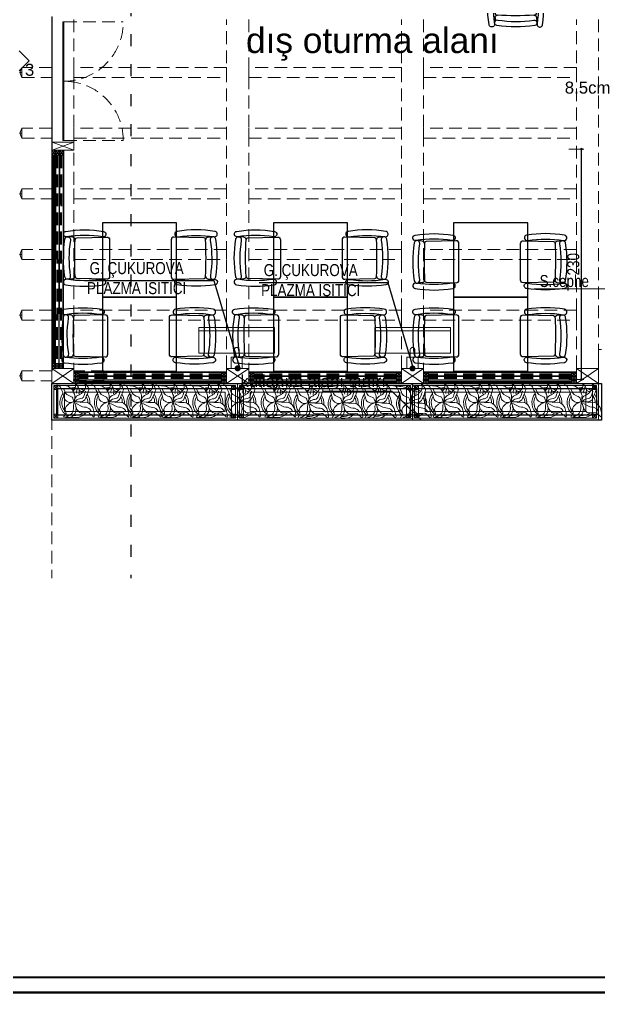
# Model space of a CAD drawing. Header units: millimetres. Extents: x 54215 to 67697, y 23496 to 56611.
# Drawn here: x 55730 to 56308, y 44051 to 45023 of the extents above; entities that cross this region are included whole.
import ezdxf

# ---------------------------------------------------------------- set-up
doc = ezdxf.new("R2010")
doc.units = ezdxf.units.MM
doc.linetypes.add('ACAD_ISO03W100', pattern=[30, 12, -18])
doc.linetypes.add('DASHED', pattern=[19.05, 12.7, -6.35])
for name, color, linetype, lineweight in [('- 0.20', 41, 'Continuous', 20), ('- 0.25', 43, 'Continuous', 25), ('b_ince', 87, 'Continuous', 15), ('no3_cam kesit arka', 141, 'Continuous', 18), ('no3_duvar kaplama', 8, 'Continuous', 0), ('no3_elektrik işaretleri', 10, 'Continuous', 0), ('no3_kutu profil gorunus', 8, 'Continuous', 0), ('no3_kutuprofil kesit', 74, 'Continuous', 18), ('no3_yazı sıhhi tesisat', 172, 'Continuous', 0), ('no3_yazı tefriş', 152, 'Continuous', 0), ('no3_ölçü tefriş', 252, 'Continuous', 0), ('t_tefriş', 206, 'Continuous', 30), ('ölçü', 4, 'Continuous', 13)]:
    doc.layers.add(name, color=color, linetype=linetype, lineweight=lineweight)
doc.layers.add('0 rölöve', color=7, linetype='Continuous', true_color=0xf1380e)
doc.layers.add('SIH', color=4, linetype='Continuous')
doc.styles.add('olcu', font='arial.ttf', dxfattribs={"width": 0.8})
doc.styles.get("Standard").update_dxf_attribs({"font": 'arial.ttf'})
doc.styles.add('YAZI', font='arial.ttf', dxfattribs={"width": 0.8, "height": 0.6})
doc.dimstyles.new('tufan', dxfattribs={"dimtxt": 12, "dimasz": 0.5, "dimexe": 1.25, "dimexo": 0.625, "dimgap": 2, "dimtad": 1, "dimdec": 0, "dimzin": 1, "dimtxsty": 'olcu', "dimblk1": 'sol', "dimblk2": 'sag', "dimsah": 1, "dimcen": 0, "dimse1": 1, "dimse2": 1, "dimclrd": 256, "dimclrt": 256, "dimadec": 0, "dimazin": 0, "dimtfac": 1, "dimtdec": 0, "dimtix": 1, "dimtmove": 0, "dimatfit": 2, "dimldrblk": 'NONE', "dimfxl": 1.25, "dimarcsym": 0})

# ---------------------------------------------------------------- blocks, each defined once
blk = doc.blocks.new('K-BKLEME')
for p, q in [((-25.7, 45.2), (-26.1, 50.8)), ((25.5, 45.3), (26, 50.9)), ((-25.1, 40.5), (-26, 3.5)), ((26, 3.5), (25, 40.6)), ((-22.5, 0), (22.5, 0))]:
    blk.add_line(p, q)
for points in [[(-26.2, 8.5, -0.077504), (-26.3, 53, 1), (-33, 54, 0.077504), (-33, 7.4, 1)], [(-22.3, 48.3, -0.077504), (22.2, 48.4, 1), (23.2, 55.1, 0.077504), (-23.4, 55.1, 1)], [(26.2, 8.6, 0.077504), (26.1, 53.1, -1), (32.9, 54.1, -0.077504), (32.9, 7.5, -1)]]:
    blk.add_lwpolyline(points, format="xyb", close=True)
for centre, radius, start, end in [((-22.7, 45.5), 3, 184.6945, 272.6484), ((-23.1, 40.4), 2, 92.7197, 178.6168), ((0.1, -459.8), 502.8, 87.4515, 92.6484), ((22.5, 45.5), 3, 267.5228, 355.4767), ((23, 40.5), 2, 1.5543, 87.4515), ((-22.5, 3.5), 3.5, 180.0856, 270.0856), ((22.5, 3.5), 3.5, 270.0856, 0.0856)]:
    blk.add_arc(centre, radius, start, end)
blk = doc.blocks.new('cicek9')
at = {"linetype": 'Continuous'}
for p, q in [((-0.262, 0.141), (-0.271, 0.123)), ((-0.262, 0.123), (-0.262, 0.141)), ((-0.271, 0.123), (-0.274, 0.106)), ((-0.274, 0.106), (-0.274, 0.07)), ((-0.274, 0.07), (-0.271, 0.052)), ((-0.271, 0.052), (-0.262, 0.035)), ((-0.256, 0.106), (-0.262, 0.123)), ((-0.262, 0.035), (-0.244, 0.023)), ((-0.241, 0.085), (-0.256, 0.106)), ((-0.244, 0.023), (-0.226, 0.008)), ((-0.22, 0.073), (-0.241, 0.085)), ((-0.226, 0.008), (-0.209, -0.004)), ((-0.203, 0.067), (-0.22, 0.073)), ((-0.185, 0.064), (-0.203, 0.067)), ((-0.164, 0.058), (-0.185, 0.064)), ((-0.147, 0.052), (-0.164, 0.058)), ((-0.129, 0.055), (-0.147, 0.052)), ((-0.111, 0.055), (-0.129, 0.055)), ((-0.09, 0.058), (-0.111, 0.055)), ((-0.07, 0.058), (-0.09, 0.058)), ((-0.079, -0.042), (-0.008, 0.005)), ((-0.052, 0.055), (-0.07, 0.058)), ((-0.034, 0.044), (-0.052, 0.055)), ((-0.016, 0.029), (-0.034, 0.044)), ((-0.002, 0.011), (-0.016, 0.029)), ((-0.008, 0.005), (-0.002, 0.008)), ((-0.209, -0.004), (-0.191, -0.013)), ((-0.191, -0.013), (-0.155, -0.036)), ((-0.155, -0.036), (-0.135, -0.048)), ((-0.135, -0.048), (-0.096, -0.048)), ((-0.096, -0.048), (-0.079, -0.042))]:
    blk.add_line(p, q, dxfattribs=at)
for points in [[(-0.002, 0.008), (-0.011, 0.026), (-0.04, 0.061), (-0.055, 0.082), (-0.061, 0.1), (-0.064, 0.117), (-0.07, 0.135), (-0.07, 0.153), (-0.073, 0.171), (-0.067, 0.206), (-0.058, 0.224), (-0.052, 0.241), (-0.016, 0.277), (0.001, 0.289), (0.019, 0.304), (0.022, 0.306)], [(0.022, 0.306), (0.04, 0.321), (0.043, 0.324)], [(0.028, 0.026), (0.046, 0.035), (0.063, 0.047), (0.075, 0.067), (0.084, 0.085), (0.09, 0.103), (0.09, 0.12), (0.078, 0.156), (0.069, 0.174), (0.066, 0.191), (0.057, 0.209), (0.052, 0.244), (0.046, 0.262), (0.04, 0.298), (0.04, 0.315), (0.049, 0.333), (0.063, 0.345)], [(-0.117, 0.07), (-0.135, 0.082), (-0.147, 0.103), (-0.155, 0.12), (-0.161, 0.138), (-0.164, 0.156), (-0.164, 0.177), (-0.161, 0.194), (-0.152, 0.212), (-0.149, 0.194), (-0.135, 0.177), (-0.117, 0.159), (-0.099, 0.153), (-0.081, 0.15), (-0.079, 0.15)], [(-0.093, 0.094), (-0.099, 0.112), (-0.117, 0.123), (-0.135, 0.138), (-0.147, 0.153)], [(0.004, 0.014), (0.001, 0.032), (-0.011, 0.067), (-0.011, 0.085), (-0.002, 0.103), (0.01, 0.12), (0.028, 0.156), (0.031, 0.174), (0.031, 0.191), (0.025, 0.209), (0.019, 0.244), (0.019, 0.25)], [(-0.011, 0.011), (-0.046, 0.017), (-0.064, 0.014), (-0.084, 0.008), (-0.102, -0.001), (-0.12, -0.007), (-0.138, -0.007), (-0.155, 0.002), (-0.173, 0.014), (-0.191, 0.029), (-0.209, 0.041), (-0.212, 0.047)], [(0.241, -0.072), (0.223, -0.063), (0.205, -0.06), (0.188, -0.054), (0.179, -0.036), (0.167, -0.001), (0.149, 0.014), (0.131, 0.023), (0.078, 0.032), (0.043, 0.026), (0.025, 0.026), (0.004, 0.014), (-0.005, 0.008)], [(0.001, 0.008), (0.007, -0.013), (0.025, -0.066), (0.055, -0.101), (0.072, -0.116), (0.09, -0.125), (0.108, -0.131), (0.128, -0.134), (0.146, -0.137), (0.167, -0.131), (0.185, -0.122), (0.202, -0.107), (0.223, -0.092), (0.238, -0.075), (0.241, -0.072)], [(0.004, 0.011), (0.022, -0.007), (0.04, -0.021), (0.063, -0.057), (0.081, -0.075), (0.099, -0.089), (0.117, -0.098), (0.134, -0.101), (0.188, -0.101), (0.205, -0.089), (0.205, -0.086)], [(-0.055, -0.027), (-0.07, -0.045), (-0.123, -0.081), (-0.141, -0.098), (-0.155, -0.119), (-0.164, -0.154), (-0.164, -0.199), (-0.152, -0.234), (-0.144, -0.252), (-0.138, -0.27), (-0.12, -0.305), (-0.105, -0.317)], [(-0.008, -0.018), (-0.016, -0.039), (-0.043, -0.092), (-0.055, -0.11), (-0.073, -0.128), (-0.09, -0.143), (-0.105, -0.16), (-0.114, -0.178), (-0.117, -0.196), (-0.12, -0.216), (-0.117, -0.228)], [(-0.105, -0.32), (-0.096, -0.299), (-0.093, -0.281), (-0.081, -0.246), (-0.081, -0.228), (-0.064, -0.213), (-0.046, -0.205), (0.007, -0.169), (0.022, -0.151), (0.025, -0.134), (0.028, -0.113), (0.031, -0.095), (0.028, -0.078), (0.025, -0.057), (0.022, -0.045)]]:
    blk.add_lwpolyline(points, dxfattribs=at)
for radius, start, end in [(0.209, 109.0007, 126.8665), (0.181, 113.3714, 122.6233), (0.209, 343.7977, 72.6985), (0.181, 349.1696, 66.1695), (0.209, 139.964, 161.4683), (0.181, 144.587, 160.5864), (0.209, 180.9322, 220.3045), (0.181, 186.2472, 216.0298), (0.209, 257.5002, 320.8039), (0.181, 266.71, 312.8028)]:
    blk.add_arc((0, 0), radius, start, end, dxfattribs=at)
blk = doc.blocks.new('sol')
at = {"layer": 'ölçü'}
blk.add_line((0, 5), (0, -25), dxfattribs=at)
blk.add_circle((0, 0), 2, dxfattribs=at)
blk = doc.blocks.new('sag')
at = {"layer": 'ölçü'}
blk.add_line((0, -5), (0, 25), dxfattribs=at)
blk.add_circle((0, 0), 2, dxfattribs=at)
blk = doc.blocks.new('*D434')
at = {"layer": 'Defpoints', "color": 0, "transparency": 16777216}
for p in [(56290.92, 44893.95), (56310.83, 44893.95), (56310.83, 44663.95)]:
    blk.add_point(p, dxfattribs=at)
at = {"layer": 'no3_ölçü tefriş', "lineweight": -2, "transparency": 16777216}
blk.add_line((56290.92, 44664.45), (56290.92, 44893.45), dxfattribs=at)
at = {"layer": 'no3_ölçü tefriş', "lineweight": -2, "transparency": 16777216, "xscale": 0.5, "yscale": 0.5, "zscale": 0.5}
for name, p, rotation in [('sag', (56290.92, 44893.95), 89.99999999999999), ('sol', (56290.92, 44663.95), 270)]:
    blk.add_blockref(name, p, dxfattribs=dict(at, rotation=rotation))
at = {"layer": 'no3_ölçü tefriş', "transparency": 16777216, "insert": (56282.79, 44778.95), "char_height": 12, "attachment_point": 5, "rotation": 90, "style": 'olcu'}
blk.add_mtext('230', dxfattribs=at)
blk = doc.blocks.new('_None')
blk = doc.blocks.new('plan girişblok')
for p, q in [((3103.07, 2935.46), (3103.07, 2581.96)), ((3106.48, 2797.21), (3107.28, 2797.21)), ((3106.07, 2584.46), (3106.87, 2584.46)), ((3125.07, 2572.46), (3125.07, 2573.26)), ((3299.74, 2572.46), (3299.74, 2573.26)), ((3474.4, 2572.46), (3474.4, 2573.26))]:
    blk.add_line(p, q)
blk.add_arc((3114.07, 2811.93), 59.22, 88.83302, 90)
for p in [(3103.07, 2884.88), (3103.07, 2824.29), (3103.07, 2763.71), (3103.07, 2703.13), (3103.07, 2642.54)]:
    blk.add_point(p)
at = {"layer": '0 rölöve'}
blk.add_lwpolyline([(3070.57, 2901.46), (3080.57, 2891.46), (3070.57, 2881.46)], dxfattribs=at)
at = {"layer": 'no3_cam kesit arka'}
for p, q in [((3104.48, 2797.21), (3104.07, 2589.46)), ((3104.98, 2797.21), (3104.57, 2589.46)), ((3105.48, 2797.21), (3105.07, 2589.46)), ((3272.74, 2571.46), (3130.07, 2571.46)), ((3272.74, 2570.96), (3130.07, 2570.96)), ((3272.74, 2570.46), (3130.07, 2570.46)), ((3447.4, 2571.46), (3304.74, 2571.46)), ((3447.4, 2570.96), (3304.74, 2570.96)), ((3447.4, 2570.46), (3304.74, 2570.46)), ((3622.07, 2571.46), (3479.4, 2571.46)), ((3622.07, 2570.96), (3479.4, 2570.96)), ((3622.07, 2570.46), (3479.4, 2570.46))]:
    blk.add_line(p, q, dxfattribs=at)
at = {"layer": 'no3_cam kesit arka', "linetype": 'DASHED'}
for p, q in [((3108.28, 2797.21), (3107.87, 2589.46)), ((3108.78, 2797.21), (3108.37, 2589.46)), ((3109.28, 2797.21), (3108.87, 2589.46)), ((3112.07, 2797.21), (3111.66, 2589.46)), ((3112.57, 2797.21), (3112.16, 2589.46)), ((3113.07, 2797.21), (3112.66, 2589.46)), ((3272.74, 2579.05), (3130.07, 2579.05)), ((3272.74, 2578.55), (3130.07, 2578.55)), ((3272.74, 2578.05), (3130.07, 2578.05)), ((3447.4, 2579.05), (3304.74, 2579.05)), ((3447.4, 2578.55), (3304.74, 2578.55)), ((3447.4, 2578.05), (3304.74, 2578.05)), ((3622.07, 2579.05), (3479.4, 2579.05)), ((3622.07, 2578.55), (3479.4, 2578.55)), ((3622.07, 2578.05), (3479.4, 2578.05)), ((3272.74, 2575.26), (3130.07, 2575.26)), ((3272.74, 2574.76), (3130.07, 2574.76)), ((3272.74, 2574.26), (3130.07, 2574.26)), ((3447.4, 2575.26), (3304.74, 2575.26)), ((3447.4, 2574.76), (3304.74, 2574.76)), ((3447.4, 2574.26), (3304.74, 2574.26)), ((3622.07, 2575.26), (3479.4, 2575.26)), ((3622.07, 2574.76), (3479.4, 2574.76)), ((3622.07, 2574.26), (3479.4, 2574.26))]:
    blk.add_line(p, q, dxfattribs=at)
at = {"layer": 'no3_cam kesit arka'}
blk.add_lwpolyline([(3114.07, 2930.35), (3115.28, 2930.35), (3115.28, 2811.93), (3114.07, 2811.93)], close=True, dxfattribs=at)
at = {"layer": 'no3_duvar kaplama', "linetype": 'DASHED'}
for p, q in [((3103.07, 3488.29), (3103.07, 2375.13)), ((3115.28, 2930.35), (3174.49, 2930.35)), ((3125.07, 2932.96), (3125.07, 2584.46)), ((3277.74, 2584.46), (3277.74, 2932.96)), ((3299.74, 2932.96), (3299.74, 2584.46)), ((3452.4, 2584.46), (3452.4, 2932.96)), ((3474.4, 2932.96), (3474.4, 2584.46)), ((3627.07, 2584.46), (3627.07, 2932.96)), ((3649.07, 2932.96), (3649.07, 2586.46)), ((3071.07, 2879.88), (3073.07, 2884.88)), ((3073.07, 2879.88), (3071.07, 2879.88)), ((3073.07, 2879.88), (3071.07, 2879.88)), ((3071.07, 2879.88), (3073.07, 2874.88)), ((3071.07, 2819.29), (3073.07, 2824.29)), ((3073.07, 2819.29), (3071.07, 2819.29)), ((3073.07, 2819.29), (3071.07, 2819.29)), ((3071.07, 2819.29), (3073.07, 2814.29)), ((3115.28, 2811.93), (3174.49, 2811.95)), ((3071.07, 2758.71), (3073.07, 2763.71)), ((3073.07, 2758.71), (3071.07, 2758.71)), ((3073.07, 2758.71), (3071.07, 2758.71)), ((3071.07, 2758.71), (3073.07, 2753.71)), ((3071.07, 2698.13), (3073.07, 2703.13)), ((3073.07, 2698.13), (3071.07, 2698.13)), ((3073.07, 2698.13), (3071.07, 2698.13)), ((3071.07, 2698.13), (3073.07, 2693.13)), ((3071.07, 2637.54), (3073.07, 2642.54)), ((3073.07, 2637.54), (3071.07, 2637.54)), ((3073.07, 2637.54), (3071.07, 2637.54)), ((3071.07, 2637.54), (3073.07, 2632.54)), ((3071.07, 2576.96), (3073.07, 2581.96)), ((3073.07, 2576.96), (3071.07, 2576.96)), ((3073.07, 2576.96), (3071.07, 2576.96)), ((3071.07, 2576.96), (3073.07, 2571.96))]:
    blk.add_line(p, q, dxfattribs=at)
for points in [[(3073.07, 2874.88), (3103.07, 2874.88), (3103.07, 2884.88), (3073.07, 2884.88)], [(3125.07, 2874.88), (3277.74, 2874.88), (3277.74, 2884.88), (3125.07, 2884.88)], [(3299.74, 2874.88), (3452.4, 2874.88), (3452.4, 2884.88), (3299.74, 2884.88)], [(3474.4, 2874.88), (3627.07, 2874.88), (3627.07, 2884.88), (3474.4, 2884.88)], [(3073.07, 2814.29), (3103.07, 2814.29), (3103.07, 2824.29), (3073.07, 2824.29)], [(3125.07, 2814.29), (3277.74, 2814.29), (3277.74, 2824.29), (3125.07, 2824.29)], [(3299.74, 2814.29), (3452.4, 2814.29), (3452.4, 2824.29), (3299.74, 2824.29)], [(3474.4, 2814.29), (3627.07, 2814.29), (3627.07, 2824.29), (3474.4, 2824.29)], [(3073.07, 2753.71), (3103.07, 2753.71), (3103.07, 2763.71), (3073.07, 2763.71)], [(3125.07, 2753.71), (3277.74, 2753.71), (3277.74, 2763.71), (3125.07, 2763.71)], [(3299.74, 2753.71), (3452.4, 2753.71), (3452.4, 2763.71), (3299.74, 2763.71)], [(3474.4, 2753.71), (3627.07, 2753.71), (3627.07, 2763.71), (3474.4, 2763.71)], [(3073.07, 2693.13), (3103.07, 2693.13), (3103.07, 2703.13), (3073.07, 2703.13)], [(3125.07, 2693.13), (3277.74, 2693.13), (3277.74, 2703.13), (3125.07, 2703.13)], [(3299.74, 2693.13), (3452.4, 2693.13), (3452.4, 2703.13), (3299.74, 2703.13)], [(3474.4, 2693.13), (3627.07, 2693.13), (3627.07, 2703.13), (3474.4, 2703.13)], [(3073.07, 2632.54), (3103.07, 2632.54), (3103.07, 2642.54), (3073.07, 2642.54)], [(3125.07, 2632.54), (3277.74, 2632.54), (3277.74, 2642.54), (3125.07, 2642.54)], [(3299.74, 2632.54), (3452.4, 2632.54), (3452.4, 2642.54), (3299.74, 2642.54)], [(3474.4, 2632.54), (3627.07, 2632.54), (3627.07, 2642.54), (3474.4, 2642.54)], [(3073.07, 2571.96), (3103.07, 2571.96), (3103.07, 2581.96), (3073.07, 2581.96)], [(3125.07, 2571.96), (3155.07, 2571.96), (3155.07, 2581.96), (3125.07, 2581.96)]]:
    blk.add_lwpolyline(points, close=True, dxfattribs=at)
for centre, start, end in [((3115.28, 2930.35), 268.83278, 0), ((3115.28, 2811.95), 0, 91.16722)]:
    blk.add_arc(centre, 59.21, start, end, dxfattribs=at)
at = {"layer": 'no3_kutu profil gorunus'}
for p, q in [((3106.58, 2802.21), (3106.17, 2584.46)), ((3107.18, 2802.21), (3106.77, 2584.46)), ((3110.28, 2797.21), (3107.28, 2802.21)), ((3110.28, 2802.21), (3107.28, 2797.21)), ((3110.38, 2802.21), (3109.97, 2584.46)), ((3110.97, 2802.21), (3110.56, 2584.46)), ((3111.07, 2797.21), (3114.07, 2802.21)), ((3111.07, 2802.21), (3114.07, 2797.21)), ((3114.48, 2802.21), (3114.07, 2584.46)), ((3115.07, 2802.21), (3114.66, 2584.46)), ((3109.87, 2584.46), (3106.87, 2589.46)), ((3109.87, 2589.46), (3106.87, 2584.46)), ((3110.66, 2584.46), (3113.66, 2589.46)), ((3110.66, 2589.46), (3113.66, 2584.46)), ((3277.74, 2581.05), (3125.07, 2581.05)), ((3277.74, 2580.46), (3125.07, 2580.46)), ((3125.07, 2577.05), (3130.07, 2580.05)), ((3130.07, 2577.05), (3125.07, 2580.05)), ((3277.74, 2577.05), (3272.74, 2580.05)), ((3272.74, 2577.05), (3277.74, 2580.05)), ((3452.4, 2581.05), (3299.74, 2581.05)), ((3452.4, 2580.46), (3299.74, 2580.46)), ((3299.74, 2577.05), (3304.74, 2580.05)), ((3304.74, 2577.05), (3299.74, 2580.05)), ((3452.4, 2577.05), (3447.4, 2580.05)), ((3447.4, 2577.05), (3452.4, 2580.05)), ((3627.07, 2581.05), (3474.4, 2581.05)), ((3627.07, 2580.46), (3474.4, 2580.46)), ((3474.4, 2577.05), (3479.4, 2580.05)), ((3479.4, 2577.05), (3474.4, 2580.05)), ((3627.07, 2577.05), (3622.07, 2580.05)), ((3622.07, 2577.05), (3627.07, 2580.05)), ((3277.74, 2576.95), (3125.07, 2576.95)), ((3277.74, 2576.36), (3125.07, 2576.36)), ((3125.07, 2576.26), (3130.07, 2573.26)), ((3130.07, 2576.26), (3125.07, 2573.26)), ((3277.74, 2573.16), (3125.07, 2573.16)), ((3277.74, 2572.56), (3125.07, 2572.56)), ((3277.74, 2576.26), (3272.74, 2573.26)), ((3272.74, 2576.26), (3277.74, 2573.26)), ((3452.4, 2576.95), (3299.74, 2576.95)), ((3452.4, 2576.36), (3299.74, 2576.36)), ((3299.74, 2576.26), (3304.74, 2573.26)), ((3304.74, 2576.26), (3299.74, 2573.26)), ((3452.4, 2573.16), (3299.74, 2573.16)), ((3452.4, 2572.56), (3299.74, 2572.56)), ((3452.4, 2576.26), (3447.4, 2573.26)), ((3447.4, 2576.26), (3452.4, 2573.26)), ((3627.07, 2576.95), (3474.4, 2576.95)), ((3627.07, 2576.36), (3474.4, 2576.36)), ((3474.4, 2576.26), (3479.4, 2573.26)), ((3479.4, 2576.26), (3474.4, 2573.26)), ((3627.07, 2573.16), (3474.4, 2573.16)), ((3627.07, 2572.56), (3474.4, 2572.56)), ((3627.07, 2576.26), (3622.07, 2573.26)), ((3622.07, 2576.26), (3627.07, 2573.26)), ((3109.07, 2563.46), (3109.07, 2538.71)), ((3282.74, 2563.46), (3282.74, 2538.71))]:
    blk.add_line(p, q, dxfattribs=at)
for points in [[(3103.07, 2584.46), (3103.48, 2802.21), (3115.07, 2802.21), (3114.66, 2584.46)], [(3110.28, 2797.21), (3110.28, 2802.21), (3107.28, 2802.21), (3107.28, 2797.21)], [(3114.07, 2797.21), (3114.07, 2802.21), (3111.07, 2802.21), (3111.07, 2797.21)], [(3109.87, 2584.46), (3109.87, 2589.46), (3106.87, 2589.46), (3106.87, 2584.46)], [(3113.66, 2584.46), (3113.66, 2589.46), (3110.66, 2589.46), (3110.66, 2584.46)], [(3125.07, 2569.46), (3277.74, 2569.46), (3277.74, 2581.05), (3125.07, 2581.05)], [(3125.07, 2580.05), (3130.07, 2580.05), (3130.07, 2577.05), (3125.07, 2577.05)], [(3277.74, 2580.05), (3272.74, 2580.05), (3272.74, 2577.05), (3277.74, 2577.05)], [(3299.74, 2569.46), (3452.4, 2569.46), (3452.4, 2581.05), (3299.74, 2581.05)], [(3299.74, 2580.05), (3304.74, 2580.05), (3304.74, 2577.05), (3299.74, 2577.05)], [(3452.4, 2580.05), (3447.4, 2580.05), (3447.4, 2577.05), (3452.4, 2577.05)], [(3474.4, 2569.46), (3627.07, 2569.46), (3627.07, 2581.05), (3474.4, 2581.05)], [(3474.4, 2580.05), (3479.4, 2580.05), (3479.4, 2577.05), (3474.4, 2577.05)], [(3627.07, 2580.05), (3622.07, 2580.05), (3622.07, 2577.05), (3627.07, 2577.05)], [(3103.07, 2569.46), (3288.74, 2569.46), (3288.74, 2532.71), (3103.07, 2532.71)], [(3125.07, 2576.26), (3130.07, 2576.26), (3130.07, 2573.26), (3125.07, 2573.26)], [(3277.74, 2576.26), (3272.74, 2576.26), (3272.74, 2573.26), (3277.74, 2573.26)], [(3288.74, 2569.46), (3463.4, 2569.46), (3463.4, 2532.71), (3288.74, 2532.71)], [(3299.74, 2576.26), (3304.74, 2576.26), (3304.74, 2573.26), (3299.74, 2573.26)], [(3452.4, 2576.26), (3447.4, 2576.26), (3447.4, 2573.26), (3452.4, 2573.26)], [(3463.4, 2569.46), (3649.07, 2569.46), (3649.07, 2532.71), (3463.4, 2532.71)], [(3474.4, 2576.26), (3479.4, 2576.26), (3479.4, 2573.26), (3474.4, 2573.26)], [(3627.07, 2576.26), (3622.07, 2576.26), (3622.07, 2573.26), (3627.07, 2573.26)], [(3105.07, 2567.46), (3286.74, 2567.46), (3286.74, 2534.71), (3105.07, 2534.71)], [(3290.74, 2567.46), (3461.4, 2567.46), (3461.4, 2534.71), (3290.74, 2534.71)], [(3465.4, 2567.46), (3647.07, 2567.46), (3647.07, 2534.71), (3465.4, 2534.71)]]:
    blk.add_lwpolyline(points, close=True, dxfattribs=at)
at = {"layer": 'no3_kutuprofil kesit'}
for p, q in [((3125.07, 2810.21), (3103.48, 2802.21)), ((3125.07, 2802.21), (3103.48, 2810.21)), ((3106.48, 2802.21), (3103.48, 2797.21)), ((3106.48, 2797.21), (3103.48, 2802.21)), ((3106.07, 2589.46), (3103.07, 2584.46)), ((3106.07, 2584.46), (3103.07, 2589.46)), ((3125.07, 2569.46), (3103.07, 2584.46)), ((3103.07, 2569.46), (3125.07, 2584.46)), ((3299.74, 2569.46), (3277.74, 2584.46)), ((3277.74, 2569.46), (3299.74, 2584.46)), ((3474.4, 2569.46), (3452.4, 2584.46)), ((3452.4, 2569.46), (3474.4, 2584.46)), ((3649.07, 2569.46), (3627.07, 2584.46)), ((3627.07, 2569.46), (3649.07, 2584.46)), ((3130.07, 2572.46), (3125.07, 2569.46)), ((3125.07, 2572.46), (3130.07, 2569.46)), ((3272.74, 2572.46), (3277.74, 2569.46)), ((3277.74, 2572.46), (3272.74, 2569.46)), ((3304.74, 2572.46), (3299.74, 2569.46)), ((3299.74, 2572.46), (3304.74, 2569.46)), ((3447.4, 2572.46), (3452.4, 2569.46)), ((3452.4, 2572.46), (3447.4, 2569.46)), ((3479.4, 2572.46), (3474.4, 2569.46)), ((3474.4, 2572.46), (3479.4, 2569.46)), ((3622.07, 2572.46), (3627.07, 2569.46)), ((3627.07, 2572.46), (3622.07, 2569.46)), ((3105.07, 2563.46), (3109.07, 2567.46)), ((3109.07, 2563.46), (3105.07, 2567.46)), ((3282.74, 2563.46), (3286.74, 2567.46)), ((3286.74, 2563.46), (3282.74, 2567.46)), ((3294.74, 2563.46), (3290.74, 2567.46)), ((3290.74, 2563.46), (3294.74, 2567.46)), ((3457.4, 2563.46), (3461.4, 2567.46)), ((3461.4, 2563.46), (3457.4, 2567.46)), ((3469.4, 2563.46), (3465.41, 2567.46)), ((3465.41, 2563.46), (3469.4, 2567.46)), ((3647.07, 2563.46), (3643.07, 2567.46)), ((3643.07, 2563.46), (3647.07, 2567.46)), ((3105.07, 2534.71), (3109.07, 2538.71)), ((3109.07, 2534.71), (3105.07, 2538.71)), ((3282.74, 2534.71), (3286.74, 2538.71)), ((3286.74, 2534.71), (3282.74, 2538.71)), ((3294.74, 2534.71), (3290.74, 2538.71)), ((3290.74, 2534.71), (3294.74, 2538.71)), ((3457.4, 2534.71), (3461.4, 2538.71)), ((3461.4, 2534.71), (3457.4, 2538.71)), ((3469.4, 2534.71), (3465.4, 2538.71)), ((3465.4, 2534.71), (3469.4, 2538.71)), ((3647.07, 2534.71), (3643.07, 2538.71)), ((3643.07, 2534.71), (3647.07, 2538.71))]:
    blk.add_line(p, q, dxfattribs=at)
for points in [[(3103.48, 2802.21), (3125.07, 2802.21), (3125.07, 2810.21), (3103.48, 2810.21)], [(3106.48, 2797.21), (3106.48, 2802.21), (3103.48, 2802.21), (3103.48, 2797.21)], [(3106.07, 2584.46), (3106.07, 2589.46), (3103.07, 2589.46), (3103.07, 2584.46)], [(3103.07, 2569.46), (3125.07, 2569.46), (3125.07, 2584.46), (3103.07, 2584.46)], [(3277.74, 2569.46), (3299.74, 2569.46), (3299.74, 2584.46), (3277.74, 2584.46)], [(3452.4, 2569.46), (3474.4, 2569.46), (3474.4, 2584.46), (3452.4, 2584.46)], [(3627.07, 2569.46), (3649.07, 2569.46), (3649.07, 2584.46), (3627.07, 2584.46)], [(3125.07, 2572.46), (3130.07, 2572.46), (3130.07, 2569.46), (3125.07, 2569.46)], [(3277.74, 2572.46), (3272.74, 2572.46), (3272.74, 2569.46), (3277.74, 2569.46)], [(3299.74, 2572.46), (3304.74, 2572.46), (3304.74, 2569.46), (3299.74, 2569.46)], [(3452.4, 2572.46), (3447.4, 2572.46), (3447.4, 2569.46), (3452.4, 2569.46)], [(3474.4, 2572.46), (3479.4, 2572.46), (3479.4, 2569.46), (3474.4, 2569.46)], [(3627.07, 2572.46), (3622.07, 2572.46), (3622.07, 2569.46), (3627.07, 2569.46)], [(3105.07, 2563.46), (3109.07, 2563.46), (3109.07, 2567.46), (3105.07, 2567.46)], [(3109.07, 2567.46), (3282.74, 2567.46), (3282.74, 2534.71), (3109.07, 2534.71)], [(3115.67, 2560.86), (3276.14, 2560.86), (3276.14, 2541.31), (3115.67, 2541.31)], [(3282.74, 2563.46), (3286.74, 2563.46), (3286.74, 2567.46), (3282.74, 2567.46)], [(3294.74, 2563.46), (3290.74, 2563.46), (3290.74, 2567.46), (3294.74, 2567.46)], [(3294.74, 2567.46), (3457.4, 2567.46), (3457.4, 2534.71), (3294.74, 2534.71)], [(3301.34, 2560.86), (3450.8, 2560.86), (3450.8, 2541.31), (3301.34, 2541.31)], [(3457.4, 2563.46), (3461.4, 2563.46), (3461.4, 2567.46), (3457.4, 2567.46)], [(3469.4, 2563.46), (3465.41, 2563.46), (3465.41, 2567.46), (3469.4, 2567.46)], [(3469.4, 2567.46), (3643.07, 2567.46), (3643.07, 2534.71), (3469.4, 2534.71)], [(3476, 2560.86), (3636.47, 2560.86), (3636.47, 2541.31), (3476, 2541.31)], [(3647.07, 2563.46), (3643.07, 2563.46), (3643.07, 2567.46), (3647.07, 2567.46)], [(3105.07, 2534.71), (3109.07, 2534.71), (3109.07, 2538.71), (3105.07, 2538.71)], [(3282.74, 2534.71), (3286.74, 2534.71), (3286.74, 2538.71), (3282.74, 2538.71)], [(3294.74, 2534.71), (3290.74, 2534.71), (3290.74, 2538.71), (3294.74, 2538.71)], [(3457.4, 2534.71), (3461.4, 2534.71), (3461.4, 2538.71), (3457.4, 2538.71)], [(3469.4, 2534.71), (3465.4, 2534.71), (3465.4, 2538.71), (3469.4, 2538.71)], [(3647.07, 2534.71), (3643.07, 2534.71), (3643.07, 2538.71), (3647.07, 2538.71)]]:
    blk.add_lwpolyline(points, close=True, dxfattribs=at)
blk.add_lwpolyline([(3652.07, 2603.46), (3649.07, 2603.46), (3649.07, 2532.71), (3652.07, 2532.71)], dxfattribs=at)
at = {"layer": '0 rölöve'}
blk.add_text('3', height=12, dxfattribs=at).set_placement((3076.28, 2876.62))
blk = doc.blocks.new('planısıtıcı')
for p, q in [((56931.43, 26902.41), (56931.43, 26978.01)), ((56957.12, 26978.01), (56931.43, 26978.01)), ((56934.62, 26902.41), (56934.62, 26978.01)), ((56957.12, 26902.41), (56957.12, 26978.01)), ((56960.99, 26942.59), (56953.23, 26942.59)), ((56960.99, 26942.59), (56960.99, 26937.83)), ((56960.99, 26937.83), (56953.23, 26937.83)), ((56957.12, 26902.41), (56931.43, 26902.41))]:
    blk.add_line(p, q)
blk.add_lwpolyline([(56960.99, 26934.59), (56972.23, 26934.59), (56972.23, 26945.83), (56960.99, 26945.83)], close=True)
blk.add_arc((56953.88, 26940.21), 2.47, 105.25737, 254.74263)

msp = doc.modelspace()

# ---------------------------------------------------------------- linework, layer by layer
at = {"layer": '- 0.25', "linetype": 'ACAD_ISO03W100'}
msp.add_line((55840.835, 45578.787), (55840.835, 44465.62), dxfattribs=at)
for p, q in [((55923.929, 44762.53), (55795.018, 44762.53)), ((55949.675, 44675.369), (55923.929, 44762.53)), ((56097.793, 44760.534, -0.001), (55968.882, 44760.534, -0.001)), ((56123.539, 44673.373, -0.001), (56097.793, 44760.534, -0.001))]:
    msp.add_line(p, q)
at = {"color": 252, "const_width": 2.135}
for points in [[(58549.046, 44051.85), (54216.086, 44051.85), (54216.086, 45851.85), (58549.046, 45851.85), (58549.046, 44712.802, -0.4142136), (58523.96, 44687.715), (58145.153, 44687.715, 0.4142136), (58135.119, 44677.68), (58135.119, 44433.843, 0.4142136), (58145.153, 44423.808), (58523.96, 44423.808, -0.4142136), (58549.046, 44398.722), (58549.046, 44051.85)], [(58533.994, 44712.802, -0.4142136), (58523.96, 44702.767), (58145.153, 44702.767, 0.4142136), (58120.067, 44677.68), (58120.067, 44433.843, 0.4142136), (58145.153, 44408.756), (58523.96, 44408.756, -0.4142136), (58533.994, 44398.722), (58533.994, 44066.902), (54231.138, 44066.902), (54231.138, 45836.798), (58533.994, 45836.798), (58533.994, 44712.802)]]:
    msp.add_lwpolyline(points, format="xyb", dxfattribs=at)
at = {"layer": '0 rölöve', "linetype": 'ACAD_ISO03W100', "ltscale": 5}
msp.add_line((56310.835, 44623.203), (55634.835, 44623.203), dxfattribs=at)
at = {"layer": '0 rölöve'}
msp.add_lwpolyline([(56131.076, 44623.203), (56101.97, 44652.023), (56032.205, 44652.023)], dxfattribs=at)
at = {"layer": 'no3_yazı sıhhi tesisat'}
msp.add_line((56359.358, 44754.287), (56243.621, 44754.287), dxfattribs=at)
at = {"layer": 'SIH', "color": 3, "linetype": 'Continuous', "const_width": 3}
for points in [[(55949.001, 44674.953, 1), (55946.001, 44674.953, 1)], [(56123.668, 44674.953, 1), (56120.668, 44674.953, 1)]]:
    msp.add_lwpolyline(points, format="xyb", close=True, dxfattribs=at)
at = {"layer": 't_tefriş'}
for points in [[(55812.464, 44746.207), (55886.464, 44746.207), (55886.464, 44820.207), (55812.464, 44820.207)], [(55983.167, 44746.207), (56057.167, 44746.207), (56057.167, 44820.207), (55983.167, 44820.207)], [(56237.167, 44820.207), (56163.167, 44820.207), (56163.167, 44746.207), (56237.167, 44746.207)], [(55886.464, 44746.207), (55812.464, 44746.207), (55812.464, 44672.207), (55886.464, 44672.207)], [(56057.167, 44746.207), (55983.167, 44746.207), (55983.167, 44672.207), (56057.167, 44672.207)], [(56237.167, 44746.207), (56163.167, 44746.207), (56163.167, 44672.207), (56237.167, 44672.207)], [(56310.835, 44623.203), (55761.835, 44623.203), (55761.835, 44659.953), (56310.835, 44659.953)], [(56305.835, 44628.203), (55766.835, 44628.203), (55766.835, 44654.953), (56305.835, 44654.953)]]:
    msp.add_lwpolyline(points, close=True, dxfattribs=at)

# ---------------------------------------------------------------- block references
at = {"layer": '0 rölöve'}
msp.add_blockref('plan girişblok', (52658.765, 42090.494), dxfattribs=at)
at = {"layer": 'b_ince', "xscale": -71.74239622895846, "yscale": 71.74239622895851, "zscale": 71.74239622895851, "rotation": 34.99999999999988}
for p in [(55784.92, 44640.776), (55819.406, 44640.776), (55851.685, 44640.707), (55883.403, 44640.638), (55917.684, 44640.57), (55950.805, 44640.776), (55985.95, 44640.776), (56018.657, 44639.848), (56052.938, 44639.779), (56086.06, 44639.985), (56121.204, 44639.985), (56153.896, 44640.638), (56188.177, 44640.57), (56221.298, 44640.776), (56256.443, 44640.776), (56291.587, 44640.776)]:
    msp.add_blockref('cicek9', p, dxfattribs=at)
at = {"layer": 'no3_elektrik işaretleri', "xscale": -1, "rotation": 90}
for p in [(82886.712, 101647.184), (83062.378, 101647.184)]:
    msp.add_blockref('planısıtıcı', p, dxfattribs=at)
at = {"layer": 't_tefriş', "yscale": 0.8099999999983488, "zscale": 0.8099999999983488}
for p, xscale, rotation in [((56225.365, 45061.913), -0.8099999999983488, 180), ((55819.564, 44785.036), -0.8099999999983488, 90), ((55881.064, 44785.036), 0.8099999999983488, 270), ((55990.266, 44785.036), -0.8099999999983488, 90), ((56051.766, 44785.036), 0.8099999999983488, 270), ((56168.567, 44781.378), 0.8099999999983488, 90), ((56230.067, 44781.378), -0.8099999999983488, 270), ((55817.865, 44707.378), 0.8099999999983488, 90), ((55879.365, 44707.378), -0.8099999999983488, 270), ((55988.567, 44707.378), 0.8099999999983488, 90), ((56050.067, 44707.378), -0.8099999999983488, 270), ((56168.567, 44707.378), 0.8099999999983488, 90), ((56230.067, 44707.378), -0.8099999999983488, 270)]:
    msp.add_blockref('K-BKLEME', p, dxfattribs=dict(at, xscale=xscale, rotation=rotation))

# ---------------------------------------------------------------- texts
at = {"layer": '- 0.20'}
msp.add_text('dış oturma alanı', height=25.2, dxfattribs=at).set_placement((55955.825, 44989.836))
at = {"layer": '0 rölöve'}
for s, p in [('8.5cm', (56274.218, 44949.298)), ('kullanım alanı sınırı', (55950.3, 44656.255))]:
    msp.add_text(s, height=12, dxfattribs=at).set_placement(p)
at = {"layer": 'no3_yazı sıhhi tesisat', "insert": (56273.723, 44760.364), "char_height": 12, "width": 65.25724, "attachment_point": 5, "style": 'YAZI'}
msp.add_mtext('S.cephe', dxfattribs=at)
at = {"layer": 'no3_yazı tefriş', "color": 3, "char_height": 12, "width": 118.80688, "attachment_point": 5, "style": 'YAZI'}
for insert in [(55846.607, 44764.991), (56020.471, 44762.995, -0.001)]:
    msp.add_mtext('G. ÇUKUROVA PLAZMA ISITICI', dxfattribs=dict(at, insert=insert))

# ---------------------------------------------------------------- dimensions: what is measured, and where the dimension line sits
at = {"layer": 'no3_ölçü tefriş'}
dim = msp.add_linear_dim(base=(56290.92, 44893.953), p1=(56310.835, 44663.953), p2=(56310.835, 44893.953), angle=270, dimstyle='tufan', dxfattribs=at)
dim.commit()
dim.dimension.update_dxf_attribs({"geometry": '*D434', "text_midpoint": (56282.789, 44778.953)})

doc.saveas('drawing.dxf')
